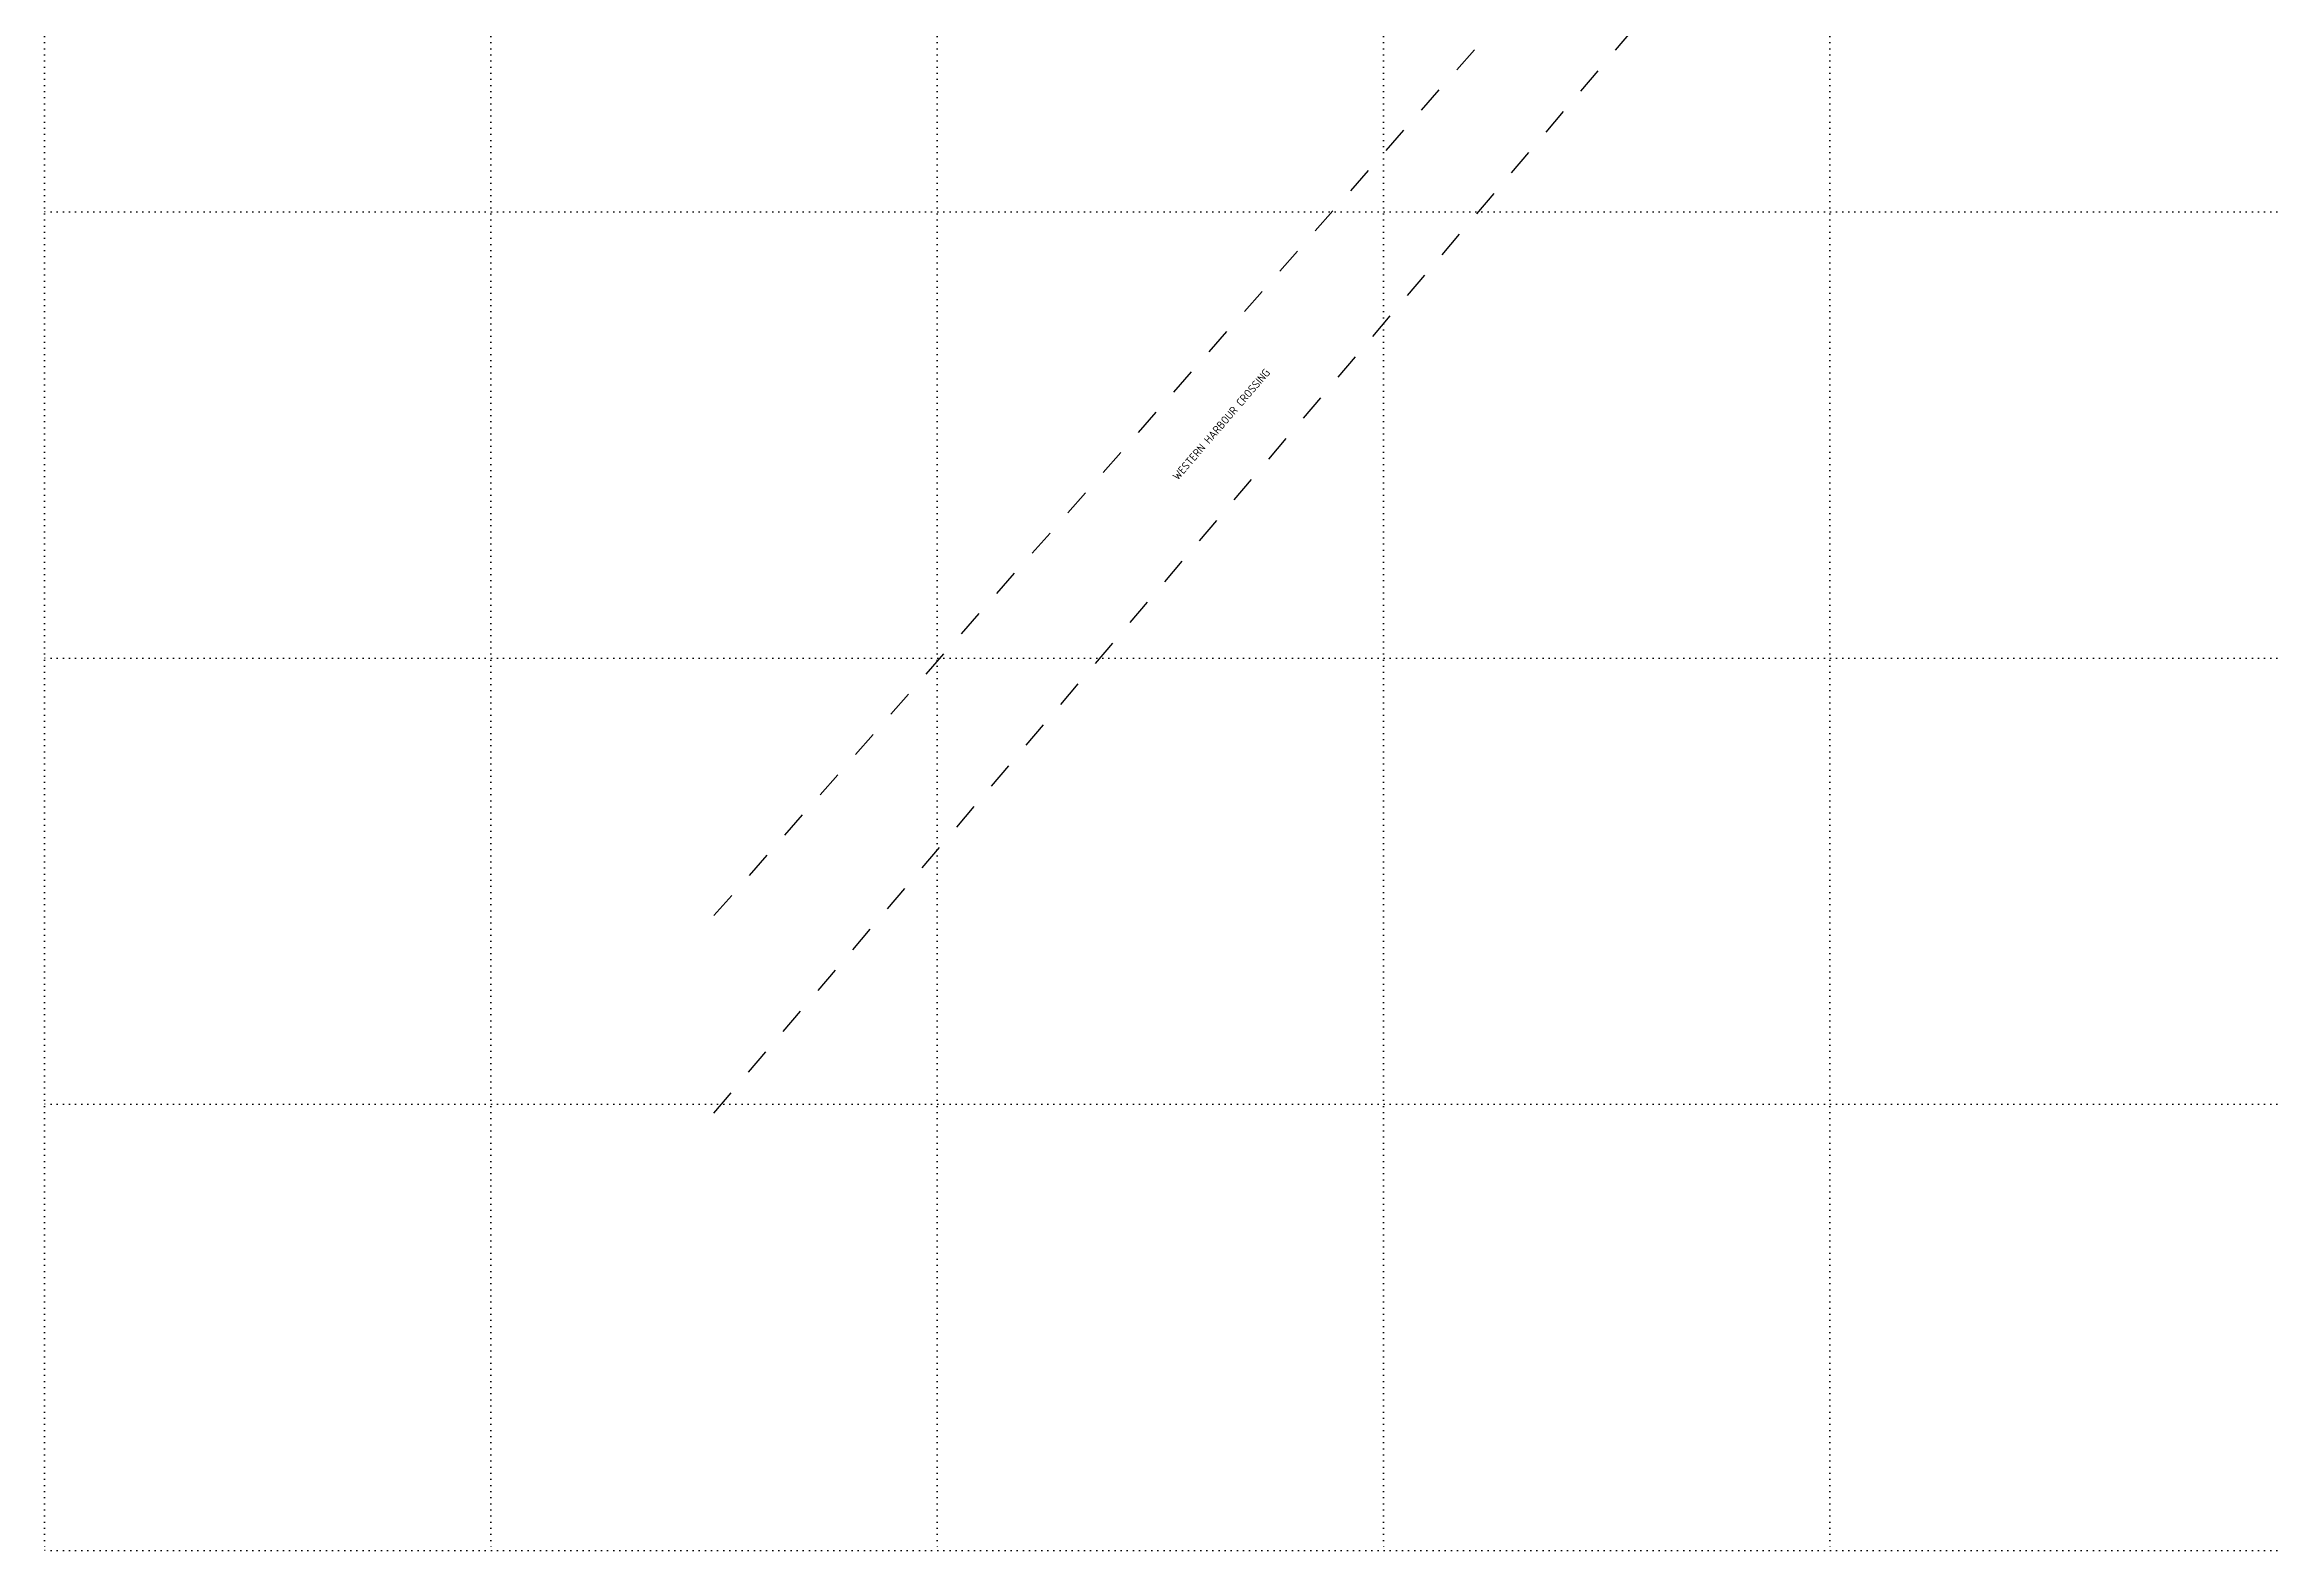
# Model space of a CAD drawing. Header units: millimetres. Extents: x 833600 to 836188, y 817398 to 820116.
# Drawn here: x 833600 to 834099, y 817400 to 817737.5 of the extents above; entities that cross this region are included whole.
import ezdxf

# ---------------------------------------------------------------- set-up
doc = ezdxf.new("R2010")
doc.units = ezdxf.units.MM
doc.linetypes.add('2', pattern=[12.011629, 6.005814, -6.005814])
doc.linetypes.add('DOT', pattern=[6.35, 0, -6.35])
doc.layers.add('01-basemap', color=8, linetype='Continuous', lineweight=15)
doc.layers.add('01-Grid', color=7, linetype='DOT', lineweight=25)
doc.styles.add('HK_ENG_11', font='HK_ENG.ttf')

msp = doc.modelspace()

# ---------------------------------------------------------------- linework, layer by layer
at = {"layer": '01-basemap', "linetype": '2', "lineweight": 30, "flags": 128}
for points in [[(833750, 817542.26), (833972.99, 817796.22), (833978.89, 817802.77)], [(833750, 817497.99), (833991.42, 817782.73), (833994.55, 817786.23)]]:
    msp.add_lwpolyline(points, dxfattribs=at)
at = {"layer": '01-Grid', "ltscale": 0.2}
for p, q in [((833600, 818701.02), (833600, 817400)), ((833700, 818701.02), (833700, 817400)), ((833800, 818701.02), (833800, 817400)), ((833900, 818701.02), (833900, 817400)), ((834000, 818701.02), (834000, 817400)), ((836188.05, 817700), (833600, 817700)), ((836188.05, 817600), (833600, 817600)), ((836188.05, 817500), (833600, 817500)), ((836188.05, 817400), (833600, 817400))]:
    msp.add_line(p, q, dxfattribs=at)

# ---------------------------------------------------------------- texts
at = {"layer": '01-basemap', "style": 'HK_ENG_11', "width": 1.1}
msp.add_text('WESTERN HARBOUR CROSSING', height=1.782, rotation=49.2583, dxfattribs=at).set_placement((833853.94, 817639.69))

doc.saveas('drawing.dxf')
